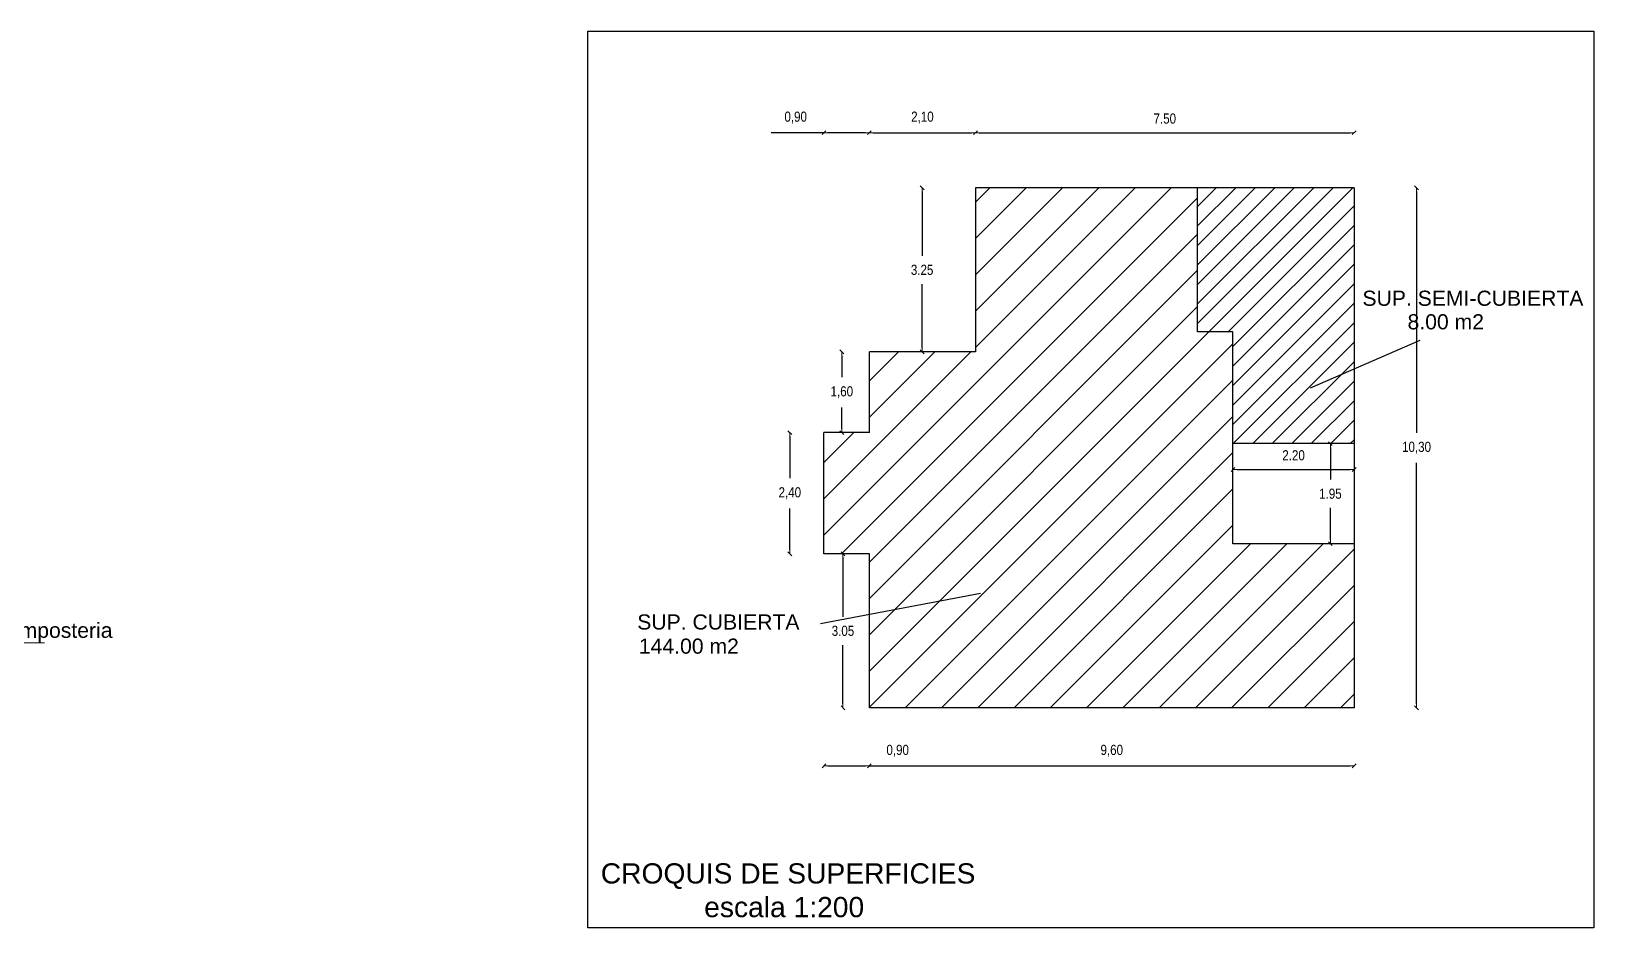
# Model space of a CAD drawing. Header units: millimetres. Extents: x 337 to 1167, y 242 to 575.
# Drawn here: x 598.82 to 614.29, y 295.65 to 304.53 of the extents above; entities that cross this region are included whole.
import ezdxf

# ---------------------------------------------------------------- set-up
doc = ezdxf.new("R2010")
doc.units = ezdxf.units.MM
doc.layers.get('0').update_dxf_attribs({"lineweight": 5})
doc.layers.get('Defpoints').update_dxf_attribs({"lineweight": 5})
for name, color, linetype, lineweight in [('01', 1, 'Continuous', 5), ('cotas', 7, 'Continuous', 5), ('PRESENTACION ANTEPROYECTO', 7, 'Continuous', 5), ('trama', 9, 'Continuous', 25)]:
    doc.layers.add(name, color=color, linetype=linetype, lineweight=lineweight)
doc.styles.add('arial', font='arial.ttf')
doc.styles.add('GENERATED_STYLE_13', font='')
doc.styles.add('GENERATED_STYLE_14', font='arial.ttf')
doc.styles.get('GENERATED_STYLE_13').set_extended_font_data('Arial Narrow Occidental')
doc.dimstyles.new('Dimstyle_92', dxfattribs={"dimtxt": 0.1, "dimasz": 0.038, "dimexe": 0.18, "dimexo": 0, "dimgap": 0.09, "dimtad": 1, "dimtih": 1, "dimtoh": 1, "dimzin": 0, "dimdsep": 46, "dimtxsty": 'GENERATED_STYLE_13', "dimblk": 'ARROWHEAD_6', "dimblk1": 'ARROWHEAD_6', "dimblk2": 'ARROWHEAD_6', "dimcen": 0.09, "dimse1": 1, "dimse2": 1, "dimclrd": 252, "dimclre": 252, "dimclrt": 252, "dimadec": 0, "dimazin": 0, "dimtfac": 1, "dimtdec": 4, "dimtmove": 0, "dimatfit": 3, "dimfxl": 1, "dimtolj": 1, "dimtzin": 0, "dimarcsym": 0})

# ---------------------------------------------------------------- blocks, each defined once
blk = doc.blocks.new('ARROWHEAD_6')
at = {"color": 0, "linetype": 'Continuous'}
for p, q in [((0, 0), (-1, 0)), ((-0.5, -0.5), (0.5, 0.5))]:
    blk.add_line(p, q, dxfattribs=at)
blk = doc.blocks.new('*D321')
at = {"layer": 'cotas', "color": 252, "lineweight": -2, "transparency": 16777216}
blk.add_line((608.204, 303.526), (611.878, 303.526), dxfattribs=at)
at = {"layer": 'Defpoints', "color": 0, "transparency": 16777216}
for p in [(611.916, 303.526), (608.166, 302.981), (611.916, 302.981)]:
    blk.add_point(p, dxfattribs=at)
at = {"layer": 'cotas', "color": 252, "lineweight": -2, "transparency": 16777216, "xscale": 0.03800000000000001, "yscale": 0.03800000000000001, "zscale": 0.03800000000000001, "rotation": 180}
blk.add_blockref('ARROWHEAD_6', (608.166, 303.526), dxfattribs=at)
at = {"layer": 'cotas', "color": 252, "lineweight": -2, "transparency": 16777216, "xscale": 0.03800000000000001, "yscale": 0.03800000000000001, "zscale": 0.03800000000000001}
blk.add_blockref('ARROWHEAD_6', (611.916, 303.526), dxfattribs=at)
at = {"layer": 'cotas', "color": 252, "transparency": 16777216, "insert": (610.041, 303.666), "char_height": 0.1, "attachment_point": 5, "style": 'GENERATED_STYLE_13'}
blk.add_mtext('\\A1;7.50', dxfattribs=at)
blk = doc.blocks.new('*D322')
at = {"layer": 'cotas', "color": 252, "lineweight": -2, "transparency": 16777216}
blk.add_line((607.154, 297.256), (611.878, 297.256), dxfattribs=at)
at = {"layer": 'Defpoints', "color": 0, "transparency": 16777216}
for p in [(607.116, 297.831), (611.916, 297.831), (611.916, 297.256)]:
    blk.add_point(p, dxfattribs=at)
at = {"layer": 'cotas', "color": 252, "lineweight": -2, "transparency": 16777216, "xscale": 0.03800000000000001, "yscale": 0.03800000000000001, "zscale": 0.03800000000000001, "rotation": 180}
blk.add_blockref('ARROWHEAD_6', (607.116, 297.256), dxfattribs=at)
at = {"layer": 'cotas', "color": 252, "lineweight": -2, "transparency": 16777216, "xscale": 0.03800000000000001, "yscale": 0.03800000000000001, "zscale": 0.03800000000000001}
blk.add_blockref('ARROWHEAD_6', (611.916, 297.256), dxfattribs=at)
at = {"layer": 'cotas', "color": 252, "transparency": 16777216, "insert": (609.516, 297.405), "char_height": 0.1, "attachment_point": 5, "style": 'GENERATED_STYLE_13'}
blk.add_mtext('\\A1;9,60', dxfattribs=at)
blk = doc.blocks.new('*D323')
at = {"layer": 'cotas', "color": 252, "lineweight": -2, "transparency": 16777216}
for p, q in [((612.534, 302.943), (612.534, 300.555)), ((612.534, 297.869), (612.534, 300.256))]:
    blk.add_line(p, q, dxfattribs=at)
at = {"layer": 'Defpoints', "color": 0, "transparency": 16777216}
for p in [(611.916, 302.981), (611.916, 297.831), (612.534, 297.831)]:
    blk.add_point(p, dxfattribs=at)
at = {"layer": 'cotas', "color": 252, "lineweight": -2, "transparency": 16777216, "xscale": 0.03800000000000001, "yscale": 0.03800000000000001, "zscale": 0.03800000000000001}
for p, rotation in [((612.534, 302.981), 90), ((612.534, 297.831), 270)]:
    blk.add_blockref('ARROWHEAD_6', p, dxfattribs=dict(at, rotation=rotation))
at = {"layer": 'cotas', "color": 252, "transparency": 16777216, "insert": (612.534, 300.406), "char_height": 0.1, "attachment_point": 5, "style": 'GENERATED_STYLE_13'}
blk.add_mtext('\\A1;10,30', dxfattribs=at)
blk = doc.blocks.new('*D324')
at = {"layer": 'cotas', "color": 252, "lineweight": -2, "transparency": 16777216}
for p, q in [((607.638, 302.943), (607.638, 302.308)), ((607.638, 301.394), (607.638, 302.028))]:
    blk.add_line(p, q, dxfattribs=at)
at = {"layer": 'Defpoints', "color": 0, "transparency": 16777216}
for p in [(608.166, 302.981), (607.638, 301.356), (608.166, 301.356)]:
    blk.add_point(p, dxfattribs=at)
at = {"layer": 'cotas', "color": 252, "lineweight": -2, "transparency": 16777216, "xscale": 0.03800000000000001, "yscale": 0.03800000000000001, "zscale": 0.03800000000000001}
for p, rotation in [((607.638, 302.981), 90), ((607.638, 301.356), 270)]:
    blk.add_blockref('ARROWHEAD_6', p, dxfattribs=dict(at, rotation=rotation))
at = {"layer": 'cotas', "color": 252, "transparency": 16777216, "insert": (607.638, 302.168), "char_height": 0.1, "attachment_point": 5, "style": 'GENERATED_STYLE_13'}
blk.add_mtext('\\A1;3.25', dxfattribs=at)
blk = doc.blocks.new('*D325')
at = {"layer": 'cotas', "color": 252, "lineweight": -2, "transparency": 16777216}
blk.add_line((607.154, 303.526), (608.128, 303.526), dxfattribs=at)
at = {"layer": 'Defpoints', "color": 0, "transparency": 16777216}
for p in [(608.166, 303.526), (607.116, 301.356), (608.166, 301.356)]:
    blk.add_point(p, dxfattribs=at)
at = {"layer": 'cotas', "color": 252, "lineweight": -2, "transparency": 16777216, "xscale": 0.03800000000000001, "yscale": 0.03800000000000001, "zscale": 0.03800000000000001, "rotation": 180}
blk.add_blockref('ARROWHEAD_6', (607.116, 303.526), dxfattribs=at)
at = {"layer": 'cotas', "color": 252, "lineweight": -2, "transparency": 16777216, "xscale": 0.03800000000000001, "yscale": 0.03800000000000001, "zscale": 0.03800000000000001}
blk.add_blockref('ARROWHEAD_6', (608.166, 303.526), dxfattribs=at)
at = {"layer": 'cotas', "color": 252, "transparency": 16777216, "insert": (607.641, 303.676), "char_height": 0.1, "attachment_point": 5, "style": 'GENERATED_STYLE_13'}
blk.add_mtext('\\A1;2,10', dxfattribs=at)
blk = doc.blocks.new('*D326')
at = {"layer": 'cotas', "color": 252, "lineweight": -2, "transparency": 16777216}
for p, q in [((606.666, 303.526), (606.143, 303.526)), ((607.078, 303.526), (606.704, 303.526))]:
    blk.add_line(p, q, dxfattribs=at)
at = {"layer": 'Defpoints', "color": 0, "transparency": 16777216}
for p in [(606.666, 303.526), (607.116, 301.356), (606.666, 300.556)]:
    blk.add_point(p, dxfattribs=at)
at = {"layer": 'cotas', "color": 252, "lineweight": -2, "transparency": 16777216, "xscale": 0.03800000000000001, "yscale": 0.03800000000000001, "zscale": 0.03800000000000001, "rotation": 180}
blk.add_blockref('ARROWHEAD_6', (606.666, 303.526), dxfattribs=at)
at = {"layer": 'cotas', "color": 252, "lineweight": -2, "transparency": 16777216, "xscale": 0.03800000000000001, "yscale": 0.03800000000000001, "zscale": 0.03800000000000001}
blk.add_blockref('ARROWHEAD_6', (607.116, 303.526), dxfattribs=at)
at = {"layer": 'cotas', "color": 252, "transparency": 16777216, "insert": (606.386, 303.676), "char_height": 0.1, "attachment_point": 5, "style": 'GENERATED_STYLE_13'}
blk.add_mtext('\\A1;0,90', dxfattribs=at)
blk = doc.blocks.new('*D327')
at = {"layer": 'cotas', "color": 252, "lineweight": -2, "transparency": 16777216}
for p, q in [((606.843, 301.318), (606.843, 301.105)), ((606.843, 300.594), (606.843, 300.806))]:
    blk.add_line(p, q, dxfattribs=at)
at = {"layer": 'Defpoints', "color": 0, "transparency": 16777216}
for p in [(607.116, 301.356), (606.843, 300.556), (607.116, 300.556)]:
    blk.add_point(p, dxfattribs=at)
at = {"layer": 'cotas', "color": 252, "lineweight": -2, "transparency": 16777216, "xscale": 0.03800000000000001, "yscale": 0.03800000000000001, "zscale": 0.03800000000000001}
for p, rotation in [((606.843, 301.356), 90), ((606.843, 300.556), 270)]:
    blk.add_blockref('ARROWHEAD_6', p, dxfattribs=dict(at, rotation=rotation))
at = {"layer": 'cotas', "color": 252, "transparency": 16777216, "insert": (606.843, 300.956), "char_height": 0.1, "attachment_point": 5, "style": 'GENERATED_STYLE_13'}
blk.add_mtext('\\A1;1,60', dxfattribs=at)
blk = doc.blocks.new('*D328')
at = {"layer": 'cotas', "color": 252, "lineweight": -2, "transparency": 16777216}
for p, q in [((606.328, 300.518), (606.328, 300.105)), ((606.328, 299.394), (606.328, 299.806))]:
    blk.add_line(p, q, dxfattribs=at)
at = {"layer": 'Defpoints', "color": 0, "transparency": 16777216}
for p in [(606.328, 300.556), (606.666, 300.556), (606.666, 299.356)]:
    blk.add_point(p, dxfattribs=at)
at = {"layer": 'cotas', "color": 252, "lineweight": -2, "transparency": 16777216, "xscale": 0.03800000000000001, "yscale": 0.03800000000000001, "zscale": 0.03800000000000001}
for p, rotation in [((606.328, 300.556), 90), ((606.328, 299.356), 270)]:
    blk.add_blockref('ARROWHEAD_6', p, dxfattribs=dict(at, rotation=rotation))
at = {"layer": 'cotas', "color": 252, "transparency": 16777216, "insert": (606.328, 299.956), "char_height": 0.1, "attachment_point": 5, "style": 'GENERATED_STYLE_13'}
blk.add_mtext('\\A1;2,40', dxfattribs=at)
blk = doc.blocks.new('*D329')
at = {"layer": 'cotas', "color": 252, "lineweight": -2, "transparency": 16777216}
for p, q in [((606.854, 299.318), (606.854, 298.733)), ((606.854, 297.869), (606.854, 298.453))]:
    blk.add_line(p, q, dxfattribs=at)
at = {"layer": 'Defpoints', "color": 0, "transparency": 16777216}
for p in [(607.116, 299.356), (606.854, 297.831), (607.116, 297.831)]:
    blk.add_point(p, dxfattribs=at)
at = {"layer": 'cotas', "color": 252, "lineweight": -2, "transparency": 16777216, "xscale": 0.03800000000000001, "yscale": 0.03800000000000001, "zscale": 0.03800000000000001}
for p, rotation in [((606.854, 299.356), 90), ((606.854, 297.831), 270)]:
    blk.add_blockref('ARROWHEAD_6', p, dxfattribs=dict(at, rotation=rotation))
at = {"layer": 'cotas', "color": 252, "transparency": 16777216, "insert": (606.854, 298.593), "char_height": 0.1, "attachment_point": 5, "style": 'GENERATED_STYLE_13'}
blk.add_mtext('\\A1;3.05', dxfattribs=at)
blk = doc.blocks.new('*D330')
at = {"layer": 'cotas', "color": 252, "lineweight": -2, "transparency": 16777216}
for p, q in [((606.704, 297.256), (607.078, 297.256)), ((607.116, 297.256), (607.639, 297.256))]:
    blk.add_line(p, q, dxfattribs=at)
at = {"layer": 'Defpoints', "color": 0, "transparency": 16777216}
for p in [(606.666, 299.356), (607.116, 299.356), (607.116, 297.256)]:
    blk.add_point(p, dxfattribs=at)
at = {"layer": 'cotas', "color": 252, "lineweight": -2, "transparency": 16777216, "xscale": 0.03800000000000001, "yscale": 0.03800000000000001, "zscale": 0.03800000000000001, "rotation": 180}
blk.add_blockref('ARROWHEAD_6', (606.666, 297.256), dxfattribs=at)
at = {"layer": 'cotas', "color": 252, "lineweight": -2, "transparency": 16777216, "xscale": 0.03800000000000001, "yscale": 0.03800000000000001, "zscale": 0.03800000000000001}
blk.add_blockref('ARROWHEAD_6', (607.116, 297.256), dxfattribs=at)
at = {"layer": 'cotas', "color": 252, "transparency": 16777216, "insert": (607.396, 297.405), "char_height": 0.1, "attachment_point": 5, "style": 'GENERATED_STYLE_13'}
blk.add_mtext('\\A1;0,90', dxfattribs=at)
blk = doc.blocks.new('*D491')
at = {"layer": 'cotas', "color": 252, "lineweight": -2, "transparency": 16777216}
blk.add_line((610.754, 300.191), (611.878, 300.191), dxfattribs=at)
at = {"layer": 'Defpoints', "color": 0, "transparency": 16777216}
for p in [(610.716, 300.447), (611.916, 300.447), (611.916, 300.191)]:
    blk.add_point(p, dxfattribs=at)
at = {"layer": 'cotas', "color": 252, "lineweight": -2, "transparency": 16777216, "xscale": 0.03800000000000001, "yscale": 0.03800000000000001, "zscale": 0.03800000000000001, "rotation": 180}
blk.add_blockref('ARROWHEAD_6', (610.716, 300.191), dxfattribs=at)
at = {"layer": 'cotas', "color": 252, "lineweight": -2, "transparency": 16777216, "xscale": 0.03800000000000001, "yscale": 0.03800000000000001, "zscale": 0.03800000000000001}
blk.add_blockref('ARROWHEAD_6', (611.916, 300.191), dxfattribs=at)
at = {"layer": 'cotas', "color": 252, "transparency": 16777216, "insert": (611.316, 300.331), "char_height": 0.1, "attachment_point": 5, "style": 'GENERATED_STYLE_13'}
blk.add_mtext('\\A1;2.20', dxfattribs=at)
blk = doc.blocks.new('*D492')
at = {"layer": 'cotas', "color": 252, "lineweight": -2, "transparency": 16777216}
for p, q in [((611.681, 300.409), (611.681, 300.091)), ((611.681, 299.494), (611.681, 299.811))]:
    blk.add_line(p, q, dxfattribs=at)
at = {"layer": 'Defpoints', "color": 0, "transparency": 16777216}
for p in [(611.916, 300.447), (611.681, 299.456), (611.916, 299.456)]:
    blk.add_point(p, dxfattribs=at)
at = {"layer": 'cotas', "color": 252, "lineweight": -2, "transparency": 16777216, "xscale": 0.03800000000000001, "yscale": 0.03800000000000001, "zscale": 0.03800000000000001}
for p, rotation in [((611.681, 300.447), 90), ((611.681, 299.456), 270)]:
    blk.add_blockref('ARROWHEAD_6', p, dxfattribs=dict(at, rotation=rotation))
at = {"layer": 'cotas', "color": 252, "transparency": 16777216, "insert": (611.681, 299.951), "char_height": 0.1, "attachment_point": 5, "style": 'GENERATED_STYLE_13'}
blk.add_mtext('\\A1;1.95', dxfattribs=at)

msp = doc.modelspace()

# ---------------------------------------------------------------- hatches: boundary and pattern name
at = {"layer": 'trama'}
h = msp.add_hatch(dxfattribs=at)
h.set_pattern_fill('ANSI31', color=256, scale=0.08)
h.paths.add_polyline_path([(610.716, 301.556), (610.366, 301.556), (610.366, 302.981), (608.166, 302.981), (608.166, 301.356), (607.116, 301.356), (607.116, 300.556), (606.666, 300.556), (606.666, 299.356), (607.116, 299.356), (607.116, 297.831), (611.066, 297.831), (611.916, 297.831), (611.916, 299.456), (610.716, 299.456)])
h = msp.add_hatch(dxfattribs=at)
h.set_pattern_fill('ANSI31', color=256, scale=0.043)
h.paths.add_polyline_path([(611.916, 302.981), (610.366, 302.981), (610.366, 301.556), (610.716, 301.556), (610.716, 300.447), (611.916, 300.447)])

# ---------------------------------------------------------------- linework, layer by layer
at = {"layer": '01', "linetype": 'Continuous'}
msp.add_line((598.589, 298.476), (598.948, 298.476), dxfattribs=at)
at = {"layer": 'trama'}
for p, q in [((610.366, 302.981), (608.166, 302.981)), ((608.166, 302.981), (608.166, 301.356)), ((610.366, 301.556), (610.366, 302.981)), ((611.916, 302.981), (610.366, 302.981)), ((611.916, 302.981), (611.916, 297.831)), ((610.716, 301.556), (610.366, 301.556)), ((610.716, 299.456), (610.716, 301.556)), ((612.565, 301.47), (611.481, 300.997)), ((607.116, 300.556), (607.116, 301.356)), ((608.166, 301.356), (607.116, 301.356)), ((607.116, 300.556), (606.666, 300.556)), ((606.666, 299.356), (606.666, 300.556)), ((611.916, 300.447), (610.716, 300.447)), ((611.916, 299.456), (610.716, 299.456)), ((607.116, 299.356), (606.666, 299.356)), ((607.116, 297.831), (607.116, 299.356)), ((606.632, 298.667), (608.215, 298.965)), ((611.066, 297.831), (607.116, 297.831)), ((611.916, 297.831), (611.066, 297.831))]:
    msp.add_line(p, q, dxfattribs=at)
msp.add_lwpolyline([(604.327, 304.531), (614.289, 304.531), (614.289, 295.653), (604.327, 295.653)], close=True, dxfattribs=at)

# ---------------------------------------------------------------- texts
at = {"layer": 'PRESENTACION ANTEPROYECTO', "style": 'arial'}
for s, p in [('SUP. SEMI-CUBIERTA', (611.998, 301.812)), ('        8.00 m2', (611.979, 301.579)), ('Mamposteria', (598.41, 298.524)), ('SUP. CUBIERTA', (604.817, 298.606)), ('     144.00 m2', (604.542, 298.367))]:
    msp.add_text(s, height=0.15, dxfattribs=at).set_placement(p)
at = {"layer": 'PRESENTACION ANTEPROYECTO', "color": 7, "insert": (606.272, 296.023), "char_height": 0.2, "width": 6.43889, "attachment_point": 5, "style": 'GENERATED_STYLE_14'}
msp.add_mtext('\\A1; CROQUIS DE SUPERFICIES\\Pescala 1:200', dxfattribs=at)

# ---------------------------------------------------------------- dimensions: what is measured, and where the dimension line sits
at = {"layer": 'cotas'}
for base, p1, p2, text, picture, middle in [((606.666, 303.526), (607.116, 301.356), (606.666, 300.556), '0,90', '*D326', (606.386, 303.676)), ((608.166, 303.526), (607.116, 301.356), (608.166, 301.356), '2,10', '*D325', (607.641, 303.676)), ((611.916, 303.526), (608.166, 302.981), (611.916, 302.981), '7.50', '*D321', (610.041, 303.666)), ((611.916, 300.191), (610.716, 300.447), (611.916, 300.447), '2.20', '*D491', (611.316, 300.331)), ((607.116, 297.256), (606.666, 299.356), (607.116, 299.356), '0,90', '*D330', (607.396, 297.405)), ((611.916, 297.256), (607.116, 297.831), (611.916, 297.831), '9,60', '*D322', (609.516, 297.405))]:
    dim = msp.add_linear_dim(base=base, p1=p1, p2=p2, text=text, dimstyle='Dimstyle_92', dxfattribs=at)
    dim.commit()
    dim.dimension.update_dxf_attribs({"geometry": picture, "text_midpoint": middle})
for base, p1, p2, text, picture, middle in [((607.638, 301.356), (608.166, 302.981), (608.166, 301.356), '3.25', '*D324', (607.638, 302.168)), ((612.534, 297.831), (611.916, 302.981), (611.916, 297.831), '10,30', '*D323', (612.534, 300.406)), ((606.843, 300.556), (607.116, 301.356), (607.116, 300.556), '1,60', '*D327', (606.843, 300.956)), ((606.328, 300.556), (606.666, 299.356), (606.666, 300.556), '2,40', '*D328', (606.328, 299.956)), ((611.681, 299.456), (611.916, 300.447), (611.916, 299.456), '1.95', '*D492', (611.681, 299.951)), ((606.854, 297.831), (607.116, 299.356), (607.116, 297.831), '3.05', '*D329', (606.854, 298.593))]:
    dim = msp.add_linear_dim(base=base, p1=p1, p2=p2, angle=90, text=text, dimstyle='Dimstyle_92', dxfattribs=at)
    dim.commit()
    dim.dimension.update_dxf_attribs({"geometry": picture, "text_midpoint": middle})

doc.saveas('drawing.dxf')
